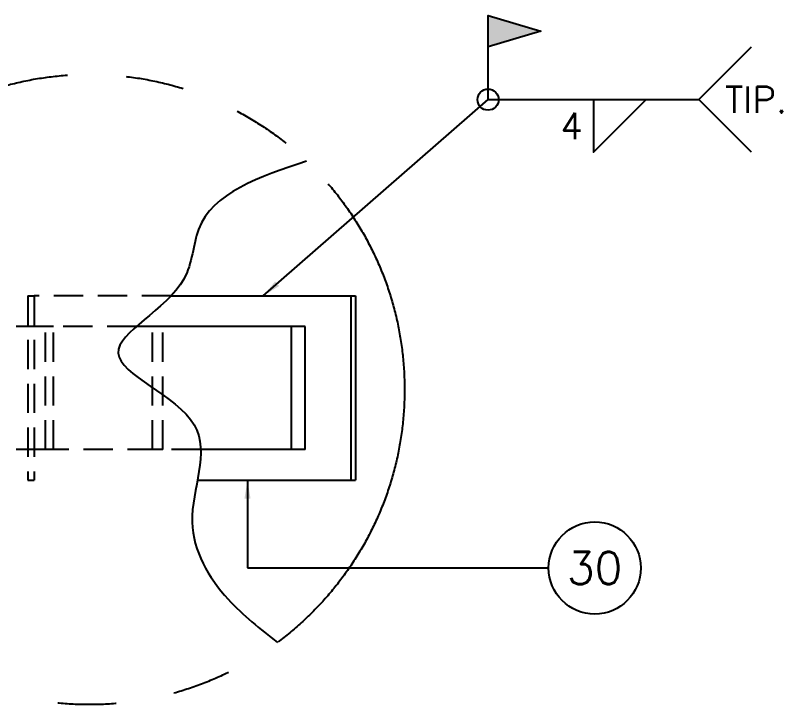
# Model space of a CAD drawing. Header units: metres. Extents: x 0 to 21025, y 0 to 14850.
# Drawn here: x 8857 to 10938, y 3735 to 5605 of the extents above; entities that cross this region are included whole.
import ezdxf
from ezdxf.enums import TextEntityAlignment as Align

# ---------------------------------------------------------------- set-up
doc = ezdxf.new("R2010")
doc.units = ezdxf.units.M
doc.header["$LTSCALE"] = 25
doc.linetypes.add('HIDDEN2', pattern=[4.7625, 3.175, -1.5875])
doc.linetypes.add('PHANTOM', pattern=[63.5, 31.75, -6.35, 6.35, -6.35, 6.35, -6.35])
for name, color, linetype in [('GSB', 7, 'Continuous'), ('MR100', 3, 'Continuous'), ('SDM', 7, 'Continuous'), ('SL4', 4, 'Continuous'), ('SRE', 2, 'PHANTOM'), ('ST1', 7, 'HIDDEN2')]:
    doc.layers.add(name, color=color, linetype=linetype)
doc.styles.add('R100', font='simplex.shx', dxfattribs={"height": 2.5})
doc.styles.add('R140', font='simplex.shx', dxfattribs={"height": 3.5})
doc.styles.add('ROMANS', font='ROMANS.SHX')
doc.dimstyles.new('25___1-25', dxfattribs={"dimscale": 25, "dimtxt": 2.5, "dimasz": 2, "dimexe": 1.5, "dimexo": 1, "dimgap": 0.5, "dimtad": 1, "dimzin": 12, "dimtxsty": 'ROMANS', "dimcen": 0, "dimclrd": 256, "dimclre": 256, "dimclrt": 3, "dimazin": 3, "dimtfac": 1, "dimtmove": 0, "dimatfit": 0, "dimfxl": 1, "dimlwd": -1, "dimlwe": -1, "dimarcsym": 0})

# ---------------------------------------------------------------- blocks, each defined once
blk = doc.blocks.new('INDICACAO_EIXO')
at = {"layer": 'GSB', "color": 3}
blk.add_circle((0, 0), 5, dxfattribs=at)
blk = doc.blocks.new('TYPICAL (RIGHT)')
blk.add_lwpolyline([(5, -5), (0, 0), (0, 0), (5, 5)])
at = {"layer": 'MR100', "style": 'R100'}
blk.add_attdef('TIP.', text='', height=2.5, dxfattribs=at).set_placement((2.5, 0), align=Align.MIDDLE_LEFT)
blk = doc.blocks.new('SD. FILETE SIMPLES (CONTORNO)  (esq.)')
blk.add_line((0, 0), (20, 0))
blk.add_lwpolyline([(10, 0), (10, -5), (15, 0)])
blk.add_circle((0, 0), 1)
at = {"layer": 'MR100', "style": 'R100'}
blk.add_attdef('FILETE_DE_SOLDA', text='', height=2.5, dxfattribs=at).set_placement((9, -2.5), align=Align.MIDDLE_RIGHT)
blk = doc.blocks.new('BANDEIRA - SOLDA DE CAMPO  (para DIR.)')
blk.add_lwpolyline([(0, 0), (0, 8), (-5, 6.5), (0, 5)])
blk.add_solid([(-5, 6.5), (0, 5), (0, 8)])

msp = doc.modelspace()

# ---------------------------------------------------------------- linework, layer by layer
at = {"layer": 'SDM'}
msp.add_spline([(9647.29, 5209.033), (9354.03, 5023.597), (9313.906, 4889.014), (9136.215, 4688.571), (9342.566, 4493.855), (9336.834, 4230.415), (9434.278, 4021.382), (9568.245, 3903.976)], degree=3, dxfattribs=at)
at = {"layer": 'SL4'}
for p, q in [((9279.437, 4843.746), (9779.893, 4843.746)), ((9766.914, 4843.746), (9766.914, 4343.746)), ((9779.893, 4843.746), (9779.893, 4343.746)), ((9228.956, 4760.413), (9185.351, 4760.413)), ((9257.108, 4760.413), (9228.956, 4760.413)), ((9606.185, 4760.413), (9257.108, 4760.413)), ((9606.185, 4427.079), (9606.185, 4760.413)), ((9643.323, 4760.413), (9606.185, 4760.413)), ((9643.323, 4427.079), (9643.323, 4760.413)), ((9606.185, 4427.079), (9359.98, 4427.079)), ((9643.323, 4427.079), (9606.185, 4427.079)), ((9351.053, 4343.746), (9779.893, 4343.746))]:
    msp.add_line(p, q, dxfattribs=at)
at = {"layer": 'SRE'}
msp.add_circle((9058.259, 4589.787), 854.648, dxfattribs=at)
at = {"layer": 'ST1'}
for p, q in [((8891.027, 4843.746), (8891.027, 4343.746)), ((8891.027, 4843.746), (8908.785, 4843.746)), ((8908.785, 4843.746), (8908.785, 4343.746)), ((9279.437, 4843.746), (8908.785, 4843.746)), ((8938.751, 4760.413), (8548.543, 4760.413)), ((8938.751, 4427.079), (8938.751, 4760.413)), ((8960.594, 4760.413), (8938.751, 4760.413)), ((8960.594, 4427.079), (8960.594, 4760.413)), ((9185.351, 4760.413), (8960.594, 4760.413)), ((9228.956, 4427.079), (9228.956, 4760.413)), ((9257.108, 4427.079), (9257.108, 4760.413)), ((8938.751, 4427.079), (8548.543, 4427.079)), ((8960.594, 4427.079), (8938.751, 4427.079)), ((9359.98, 4427.079), (8960.594, 4427.079)), ((9257.108, 4427.079), (9228.956, 4427.079)), ((8891.027, 4343.746), (8908.785, 4343.746))]:
    msp.add_line(p, q, dxfattribs=at)

# ---------------------------------------------------------------- block references
at = {"layer": 'GSB', "xscale": -28.57142857142857, "yscale": 28.57142857142857, "zscale": 28.57142857142857}
msp.add_blockref('BANDEIRA - SOLDA DE CAMPO  (para DIR.)', (10139.331, 5375.997), dxfattribs=at)
at = {"layer": 'GSB', "xscale": 28.57142857142857, "yscale": 28.57142857142857, "zscale": 28.57142857142857}
for name, p, values in [('TYPICAL (RIGHT)', (10710.76, 5375.997), {'TIP.': 'TIP.'}), ('SD. FILETE SIMPLES (CONTORNO)  (esq.)', (10139.331, 5375.997), {'FILETE_DE_SOLDA': '4'})]:
    msp.add_blockref(name, p, dxfattribs=at).add_auto_attribs(values)
at = {"layer": 'GSB'}
ref = msp.add_blockref('INDICACAO_EIXO', (10428.682, 4105.782), dxfattribs=dict(at, xscale=24.99999999999972, yscale=24.99999999999972, zscale=24.99999999999972))
ref.add_attrib('EIXO', '30', dxfattribs={"color": 4, "height": 87.5, "style": 'R140'}).set_placement((10428.682, 4105.782), align=Align.MIDDLE_CENTER)

# ---------------------------------------------------------------- leaders
at = {"layer": 'SDM'}
for points in [[(9529.665, 4843.746), (10139.331, 5375.997)], [(9486.979, 4343.746), (9486.979, 4105.782), (10303.682, 4105.782)]]:
    msp.add_leader(points, dimstyle='25___1-25', override={"dimgap": 0.5, "dimtad": 0}, dxfattribs=at)

doc.saveas('drawing.dxf')
